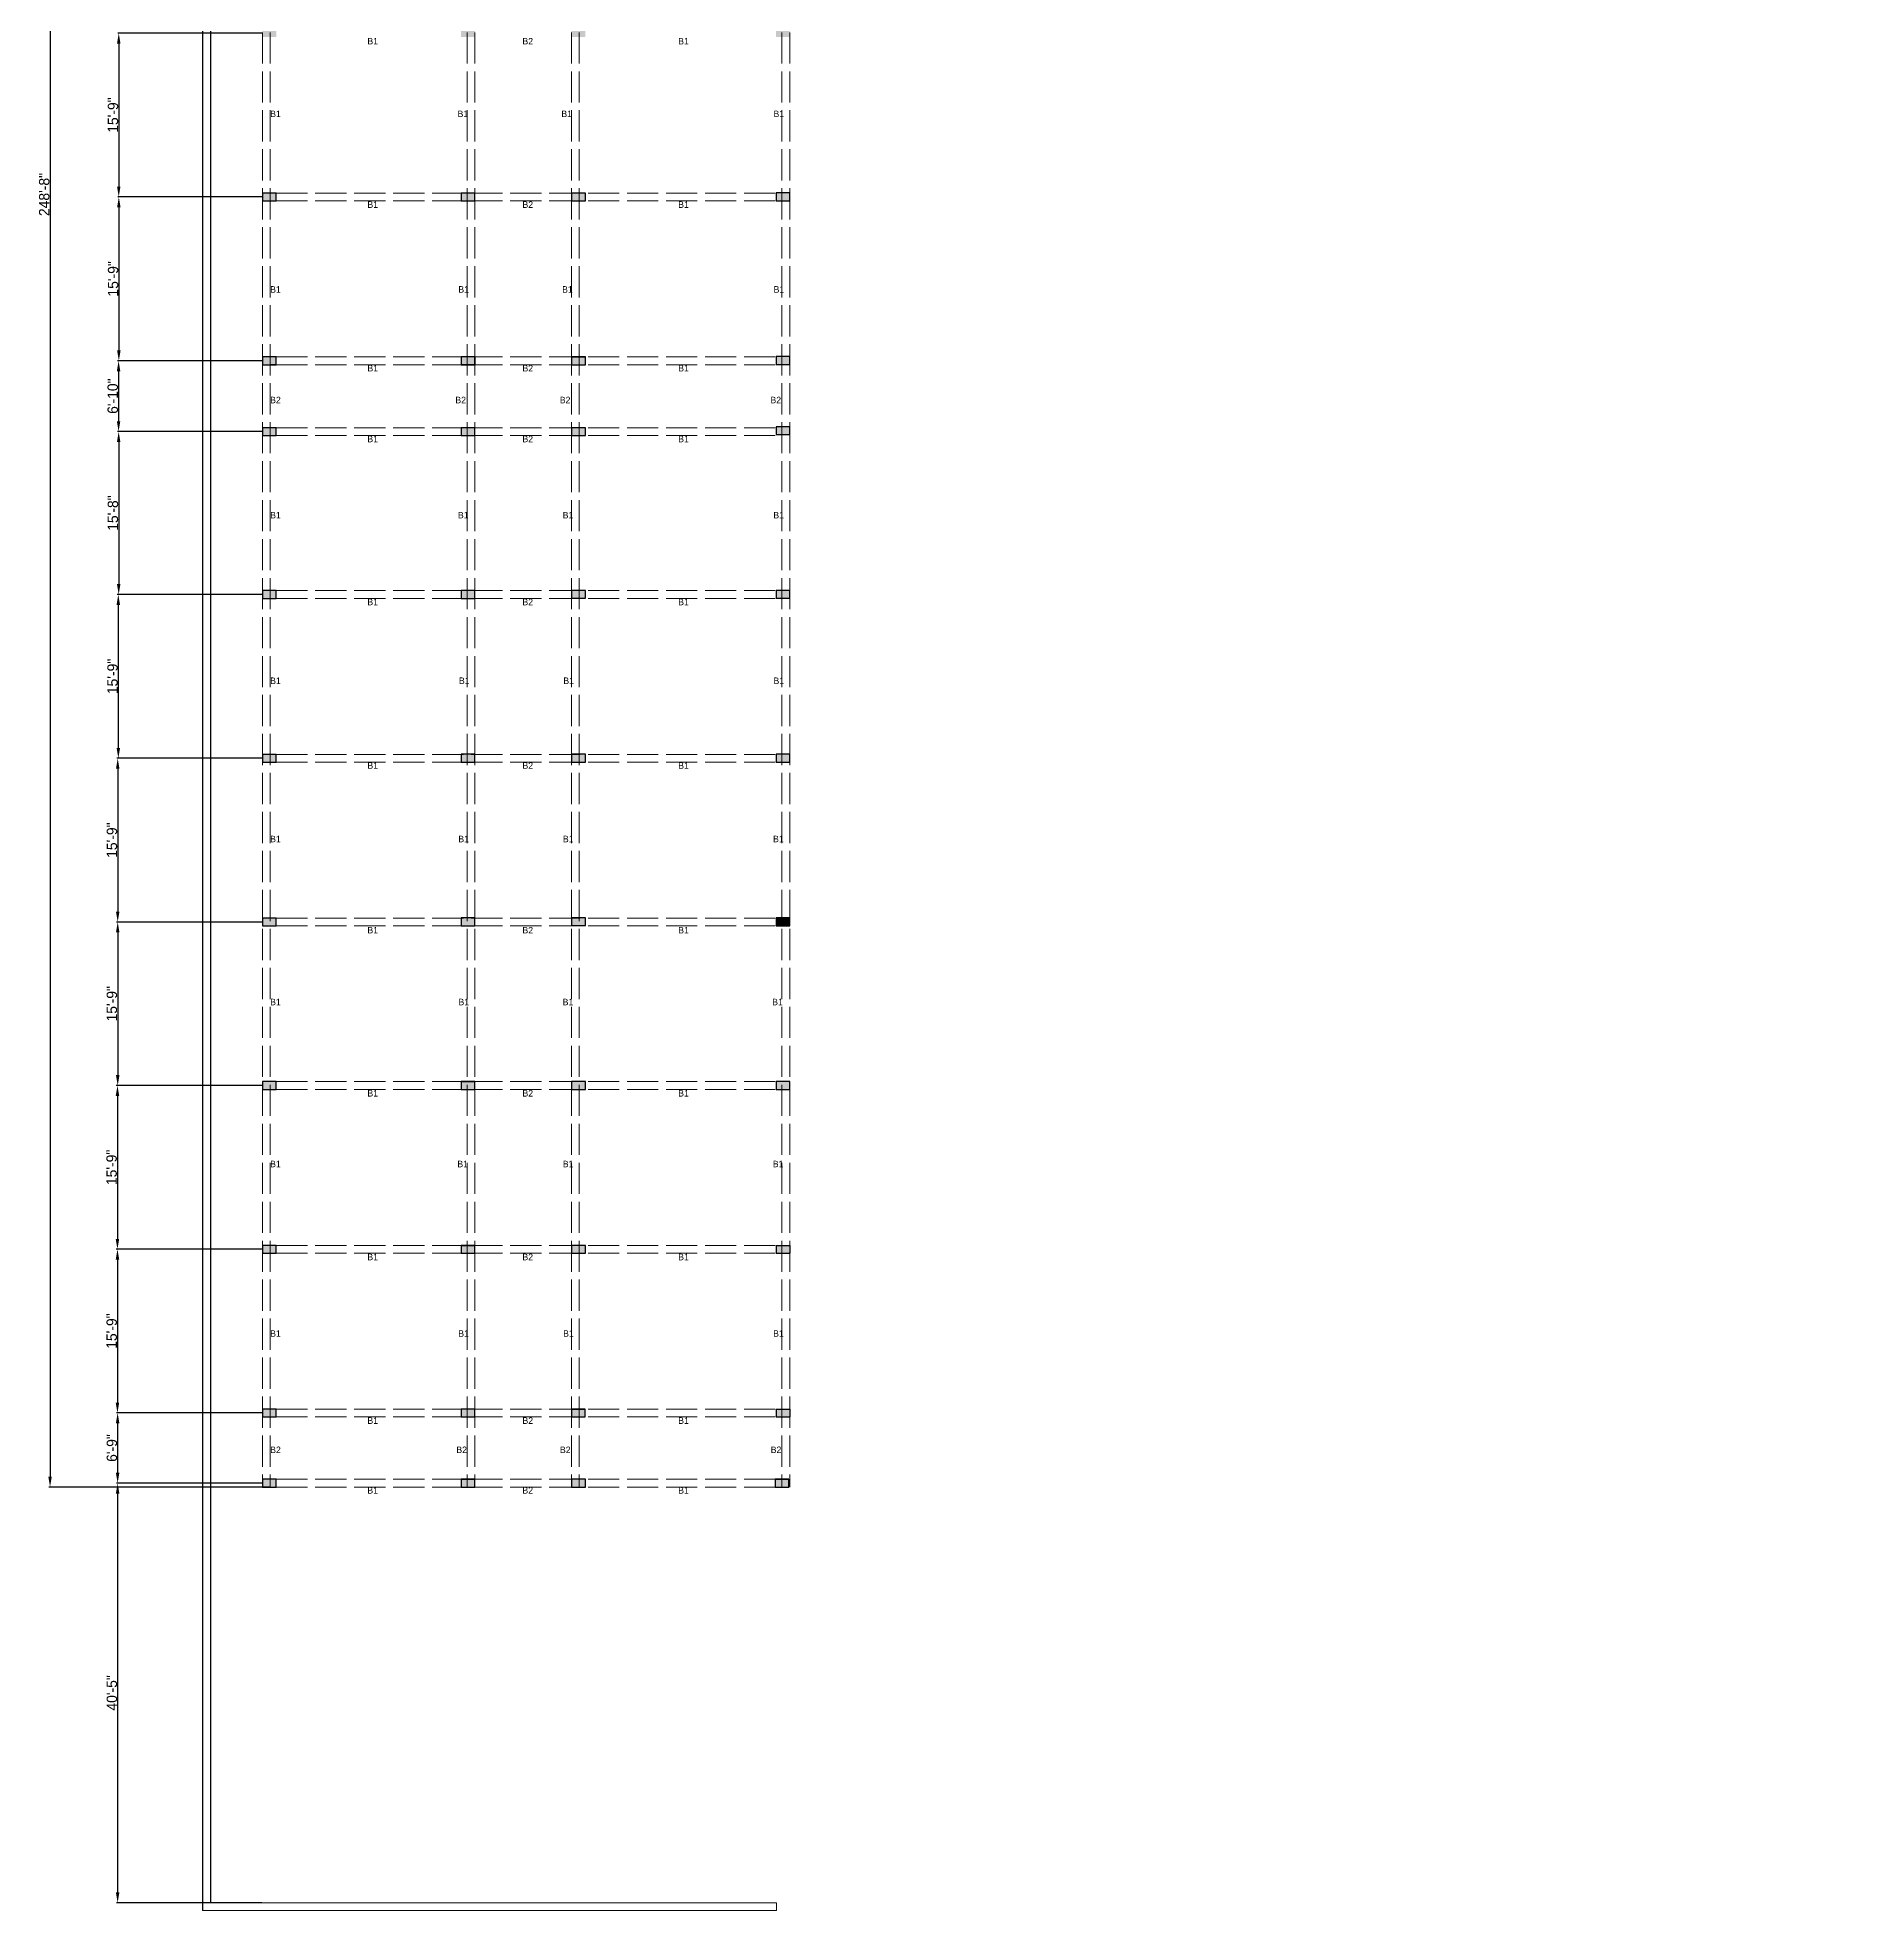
# Model space of a CAD drawing. Header units: feet. Extents: x 152 to 4828, y 91 to 4629.
# Drawn here: x 152 to 2260, y 91 to 2253 of the extents above; entities that cross this region are included whole.
import ezdxf

# ---------------------------------------------------------------- set-up
doc = ezdxf.new("R2010")
doc.units = ezdxf.units.FT
doc.linetypes.add('ACAD_ISO02W100', pattern=[15, 12, -3])
for name, color, linetype in [('dimension', 191, 'Continuous'), ('dotted line', 7, 'ACAD_ISO02W100'), ('STAIR CASE', 210, 'Continuous')]:
    doc.layers.add(name, color=color, linetype=linetype)
doc.dimstyles.new('ISO-25', dxfattribs={"dimtxt": 12, "dimasz": 12, "dimexe": 1.25, "dimexo": 0.625, "dimtad": 1, "dimdec": 0, "dimlunit": 4, "dimtxsty": 'Standard', "dimcen": 2.5, "dimadec": 0, "dimazin": 0, "dimtfac": 1, "dimtdec": 0, "dimtmove": 0, "dimatfit": 3, "dimfxl": 1, "dimarcsym": 0})

# ---------------------------------------------------------------- blocks, each defined once
blk = doc.blocks.new('*D11')
at = {"layer": 'Defpoints', "color": 0, "linetype": 'Continuous', "lineweight": 20, "ltscale": 3, "transparency": 16777216}
for p in [(411.6, 2258.1), (245.8, 2069), (411.6, 2069)]:
    blk.add_point(p, dxfattribs=at)
at = {"layer": 'dimension', "color": 0, "linetype": 'Continuous', "lineweight": -2, "ltscale": 3, "transparency": 16777216}
for p, q in [((410.9, 2258.1), (244.6, 2258.1)), ((245.8, 2246.1), (245.8, 2081)), ((410.9, 2069), (244.6, 2069))]:
    blk.add_line(p, q, dxfattribs=at)
at = {"layer": 'dimension', "color": 0, "linetype": 'Continuous', "lineweight": 20, "ltscale": 3, "transparency": 16777216}
for points in [[(243.8, 2246.1), (247.8, 2246.1), (245.8, 2258.1)], [(243.8, 2081), (247.8, 2081), (245.8, 2069)]]:
    blk.add_solid(points, dxfattribs=at)
at = {"layer": 'dimension', "color": 0, "linetype": 'Continuous', "lineweight": 20, "ltscale": 3, "transparency": 16777216, "insert": (239.2, 2163.5), "char_height": 12, "attachment_point": 5, "rotation": 90}
blk.add_mtext('15\'-9"', dxfattribs=at)
blk = doc.blocks.new('*D12')
at = {"layer": 'Defpoints', "color": 0, "linetype": 'Continuous', "lineweight": 20, "ltscale": 3, "transparency": 16777216}
for p in [(411.6, 2069), (245.9, 1879.8), (411.6, 1879.8)]:
    blk.add_point(p, dxfattribs=at)
at = {"layer": 'dimension', "color": 0, "linetype": 'Continuous', "lineweight": -2, "ltscale": 3, "transparency": 16777216}
for p, q in [((410.9, 2069), (244.6, 2069)), ((245.9, 2057), (245.9, 1891.8)), ((410.9, 1879.8), (244.6, 1879.8))]:
    blk.add_line(p, q, dxfattribs=at)
at = {"layer": 'dimension', "color": 0, "linetype": 'Continuous', "lineweight": 20, "ltscale": 3, "transparency": 16777216}
for points in [[(243.9, 2057), (247.9, 2057), (245.9, 2069)], [(243.9, 1891.8), (247.9, 1891.8), (245.9, 1879.8)]]:
    blk.add_solid(points, dxfattribs=at)
at = {"layer": 'dimension', "color": 0, "linetype": 'Continuous', "lineweight": 20, "ltscale": 3, "transparency": 16777216, "insert": (239.3, 1974.4), "char_height": 12, "attachment_point": 5, "rotation": 90}
blk.add_mtext('15\'-9"', dxfattribs=at)
blk = doc.blocks.new('*D13')
at = {"layer": 'Defpoints', "color": 0, "linetype": 'Continuous', "lineweight": 20, "ltscale": 3, "transparency": 16777216}
for p in [(411.6, 1879.8), (245.6, 1798.1), (411.6, 1798.1)]:
    blk.add_point(p, dxfattribs=at)
at = {"layer": 'dimension', "color": 0, "linetype": 'Continuous', "lineweight": -2, "ltscale": 3, "transparency": 16777216}
for p, q in [((410.9, 1879.8), (244.3, 1879.8)), ((245.6, 1867.8), (245.6, 1810.1)), ((410.9, 1798.1), (244.3, 1798.1))]:
    blk.add_line(p, q, dxfattribs=at)
at = {"layer": 'dimension', "color": 0, "linetype": 'Continuous', "lineweight": 20, "ltscale": 3, "transparency": 16777216}
for points in [[(243.6, 1867.8), (247.6, 1867.8), (245.6, 1879.8)], [(243.6, 1810.1), (247.6, 1810.1), (245.6, 1798.1)]]:
    blk.add_solid(points, dxfattribs=at)
at = {"layer": 'dimension', "color": 0, "linetype": 'Continuous', "lineweight": 20, "ltscale": 3, "transparency": 16777216, "insert": (238.9, 1839), "char_height": 12, "attachment_point": 5, "rotation": 90}
blk.add_mtext('6\'-10"', dxfattribs=at)
blk = doc.blocks.new('*D14')
at = {"layer": 'Defpoints', "color": 0, "linetype": 'Continuous', "lineweight": 20, "ltscale": 3, "transparency": 16777216}
for p in [(411.6, 1798.1), (245.7, 1610), (411.6, 1610)]:
    blk.add_point(p, dxfattribs=at)
at = {"layer": 'dimension', "color": 0, "linetype": 'Continuous', "lineweight": -2, "ltscale": 3, "transparency": 16777216}
for p, q in [((410.9, 1798.1), (244.5, 1798.1)), ((245.7, 1786.1), (245.7, 1622)), ((410.9, 1610), (244.5, 1610))]:
    blk.add_line(p, q, dxfattribs=at)
at = {"layer": 'dimension', "color": 0, "linetype": 'Continuous', "lineweight": 20, "ltscale": 3, "transparency": 16777216}
for points in [[(243.7, 1786.1), (247.7, 1786.1), (245.7, 1798.1)], [(243.7, 1622), (247.7, 1622), (245.7, 1610)]]:
    blk.add_solid(points, dxfattribs=at)
at = {"layer": 'dimension', "color": 0, "linetype": 'Continuous', "lineweight": 20, "ltscale": 3, "transparency": 16777216, "insert": (239.1, 1704), "char_height": 12, "attachment_point": 5, "rotation": 90}
blk.add_mtext('15\'-8"', dxfattribs=at)
blk = doc.blocks.new('*D15')
at = {"layer": 'Defpoints', "color": 0, "linetype": 'Continuous', "lineweight": 20, "ltscale": 3, "transparency": 16777216}
for p in [(420.6, 3564), (166.5, 579.6), (420.6, 579.6)]:
    blk.add_point(p, dxfattribs=at)
at = {"layer": 'dimension', "color": 0, "linetype": 'Continuous', "lineweight": -2, "ltscale": 3, "transparency": 16777216}
for p, q in [((419.9, 3564), (165.2, 3564)), ((166.5, 3552), (166.5, 591.6)), ((419.9, 579.6), (165.2, 579.6))]:
    blk.add_line(p, q, dxfattribs=at)
at = {"layer": 'dimension', "color": 0, "linetype": 'Continuous', "lineweight": 20, "ltscale": 3, "transparency": 16777216}
for points in [[(164.5, 3552), (168.5, 3552), (166.5, 3564)], [(164.5, 591.6), (168.5, 591.6), (166.5, 579.6)]]:
    blk.add_solid(points, dxfattribs=at)
at = {"layer": 'dimension', "color": 0, "linetype": 'Continuous', "lineweight": 20, "ltscale": 3, "transparency": 16777216, "insert": (159.8, 2071.8), "char_height": 12, "attachment_point": 5, "rotation": 90}
blk.add_mtext('248\'-8"', dxfattribs=at)
blk = doc.blocks.new('*D16')
at = {"layer": 'Defpoints', "color": 0, "linetype": 'Continuous', "lineweight": 20, "ltscale": 3, "transparency": 16777216}
for p in [(411.6, 1610), (245.3, 1420.9), (411.6, 1420.9)]:
    blk.add_point(p, dxfattribs=at)
at = {"layer": 'dimension', "color": 0, "linetype": 'Continuous', "lineweight": -2, "ltscale": 3, "transparency": 16777216}
for p, q in [((410.9, 1610), (244.1, 1610)), ((245.3, 1598), (245.3, 1432.9)), ((410.9, 1420.9), (244.1, 1420.9))]:
    blk.add_line(p, q, dxfattribs=at)
at = {"layer": 'dimension', "color": 0, "linetype": 'Continuous', "lineweight": 20, "ltscale": 3, "transparency": 16777216}
for points in [[(243.3, 1598), (247.3, 1598), (245.3, 1610)], [(243.3, 1432.9), (247.3, 1432.9), (245.3, 1420.9)]]:
    blk.add_solid(points, dxfattribs=at)
at = {"layer": 'dimension', "color": 0, "linetype": 'Continuous', "lineweight": 20, "ltscale": 3, "transparency": 16777216, "insert": (238.7, 1515.4), "char_height": 12, "attachment_point": 5, "rotation": 90}
blk.add_mtext('15\'-9"', dxfattribs=at)
blk = doc.blocks.new('*D17')
at = {"layer": 'Defpoints', "color": 0, "linetype": 'Continuous', "lineweight": 20, "ltscale": 3, "transparency": 16777216}
for p in [(411.6, 1420.9), (244.6, 1231.9), (411.6, 1231.9)]:
    blk.add_point(p, dxfattribs=at)
at = {"layer": 'dimension', "color": 0, "linetype": 'Continuous', "lineweight": -2, "ltscale": 3, "transparency": 16777216}
for p, q in [((410.9, 1420.9), (243.4, 1420.9)), ((244.6, 1408.9), (244.6, 1243.9)), ((410.9, 1231.9), (243.4, 1231.9))]:
    blk.add_line(p, q, dxfattribs=at)
at = {"layer": 'dimension', "color": 0, "linetype": 'Continuous', "lineweight": 20, "ltscale": 3, "transparency": 16777216}
for points in [[(242.6, 1408.9), (246.6, 1408.9), (244.6, 1420.9)], [(242.6, 1243.9), (246.6, 1243.9), (244.6, 1231.9)]]:
    blk.add_solid(points, dxfattribs=at)
at = {"layer": 'dimension', "color": 0, "linetype": 'Continuous', "lineweight": 20, "ltscale": 3, "transparency": 16777216, "insert": (238, 1326.4), "char_height": 12, "attachment_point": 5, "rotation": 90}
blk.add_mtext('15\'-9"', dxfattribs=at)
blk = doc.blocks.new('*D18')
at = {"layer": 'Defpoints', "color": 0, "linetype": 'Continuous', "lineweight": 20, "ltscale": 3, "transparency": 16777216}
for p in [(411.6, 1231.9), (244.6, 1043.1), (411.6, 1043.1)]:
    blk.add_point(p, dxfattribs=at)
at = {"layer": 'dimension', "color": 0, "linetype": 'Continuous', "lineweight": -2, "ltscale": 3, "transparency": 16777216}
for p, q in [((410.9, 1231.9), (243.3, 1231.9)), ((244.6, 1219.9), (244.6, 1055.1)), ((410.9, 1043.1), (243.3, 1043.1))]:
    blk.add_line(p, q, dxfattribs=at)
at = {"layer": 'dimension', "color": 0, "linetype": 'Continuous', "lineweight": 20, "ltscale": 3, "transparency": 16777216}
for points in [[(242.6, 1219.9), (246.6, 1219.9), (244.6, 1231.9)], [(242.6, 1055.1), (246.6, 1055.1), (244.6, 1043.1)]]:
    blk.add_solid(points, dxfattribs=at)
at = {"layer": 'dimension', "color": 0, "linetype": 'Continuous', "lineweight": 20, "ltscale": 3, "transparency": 16777216, "insert": (237.9, 1137.5), "char_height": 12, "attachment_point": 5, "rotation": 90}
blk.add_mtext('15\'-9"', dxfattribs=at)
blk = doc.blocks.new('*D19')
at = {"layer": 'Defpoints', "color": 0, "linetype": 'Continuous', "lineweight": 20, "ltscale": 3, "transparency": 16777216}
for p in [(411.6, 1043.1), (244.3, 854.1), (411.6, 854.1)]:
    blk.add_point(p, dxfattribs=at)
at = {"layer": 'dimension', "color": 0, "linetype": 'Continuous', "lineweight": -2, "ltscale": 3, "transparency": 16777216}
for p, q in [((410.9, 1043.1), (243, 1043.1)), ((244.3, 1031.1), (244.3, 866.1)), ((410.9, 854.1), (243, 854.1))]:
    blk.add_line(p, q, dxfattribs=at)
at = {"layer": 'dimension', "color": 0, "linetype": 'Continuous', "lineweight": 20, "ltscale": 3, "transparency": 16777216}
for points in [[(242.3, 1031.1), (246.3, 1031.1), (244.3, 1043.1)], [(242.3, 866.1), (246.3, 866.1), (244.3, 854.1)]]:
    blk.add_solid(points, dxfattribs=at)
at = {"layer": 'dimension', "color": 0, "linetype": 'Continuous', "lineweight": 20, "ltscale": 3, "transparency": 16777216, "insert": (237.6, 948.6), "char_height": 12, "attachment_point": 5, "rotation": 90}
blk.add_mtext('15\'-9"', dxfattribs=at)
blk = doc.blocks.new('*D20')
at = {"layer": 'Defpoints', "color": 0, "linetype": 'Continuous', "lineweight": 20, "ltscale": 3, "transparency": 16777216}
for p in [(411.6, 854.1), (244.3, 665.1), (411.6, 665.1)]:
    blk.add_point(p, dxfattribs=at)
at = {"layer": 'dimension', "color": 0, "linetype": 'Continuous', "lineweight": -2, "ltscale": 3, "transparency": 16777216}
for p, q in [((410.9, 854.1), (243.1, 854.1)), ((244.3, 842.1), (244.3, 677.1)), ((410.9, 665.1), (243.1, 665.1))]:
    blk.add_line(p, q, dxfattribs=at)
at = {"layer": 'dimension', "color": 0, "linetype": 'Continuous', "lineweight": 20, "ltscale": 3, "transparency": 16777216}
for points in [[(242.3, 842.1), (246.3, 842.1), (244.3, 854.1)], [(242.3, 677.1), (246.3, 677.1), (244.3, 665.1)]]:
    blk.add_solid(points, dxfattribs=at)
at = {"layer": 'dimension', "color": 0, "linetype": 'Continuous', "lineweight": 20, "ltscale": 3, "transparency": 16777216, "insert": (237.7, 759.6), "char_height": 12, "attachment_point": 5, "rotation": 90}
blk.add_mtext('15\'-9"', dxfattribs=at)
blk = doc.blocks.new('*D21')
at = {"layer": 'Defpoints', "color": 0, "linetype": 'Continuous', "lineweight": 20, "ltscale": 3, "transparency": 16777216}
for p in [(411.6, 665.1), (244.5, 584.1), (411.6, 584.1)]:
    blk.add_point(p, dxfattribs=at)
at = {"layer": 'dimension', "color": 0, "linetype": 'Continuous', "lineweight": -2, "ltscale": 3, "transparency": 16777216}
for p, q in [((410.9, 665.1), (243.3, 665.1)), ((244.5, 653.1), (244.5, 596.1)), ((410.9, 584.1), (243.3, 584.1))]:
    blk.add_line(p, q, dxfattribs=at)
at = {"layer": 'dimension', "color": 0, "linetype": 'Continuous', "lineweight": 20, "ltscale": 3, "transparency": 16777216}
for points in [[(242.5, 653.1), (246.5, 653.1), (244.5, 665.1)], [(242.5, 596.1), (246.5, 596.1), (244.5, 584.1)]]:
    blk.add_solid(points, dxfattribs=at)
at = {"layer": 'dimension', "color": 0, "linetype": 'Continuous', "lineweight": 20, "ltscale": 3, "transparency": 16777216, "insert": (237.9, 624.6), "char_height": 12, "attachment_point": 5, "rotation": 90}
blk.add_mtext('6\'-9"', dxfattribs=at)
blk = doc.blocks.new('*D22')
at = {"layer": 'Defpoints', "color": 0, "linetype": 'Continuous', "lineweight": 20, "ltscale": 3, "transparency": 16777216}
for p in [(411.6, 584.1), (244.5, 99.6), (411.6, 99.6)]:
    blk.add_point(p, dxfattribs=at)
at = {"layer": 'dimension', "color": 0, "linetype": 'Continuous', "lineweight": -2, "ltscale": 3, "transparency": 16777216}
for p, q in [((410.9, 584.1), (243.3, 584.1)), ((244.5, 572.1), (244.5, 111.6)), ((410.9, 99.6), (243.3, 99.6))]:
    blk.add_line(p, q, dxfattribs=at)
at = {"layer": 'dimension', "color": 0, "linetype": 'Continuous', "lineweight": 20, "ltscale": 3, "transparency": 16777216}
for points in [[(242.5, 572.1), (246.5, 572.1), (244.5, 584.1)], [(242.5, 111.6), (246.5, 111.6), (244.5, 99.6)]]:
    blk.add_solid(points, dxfattribs=at)
at = {"layer": 'dimension', "color": 0, "linetype": 'Continuous', "lineweight": 20, "ltscale": 3, "transparency": 16777216, "insert": (237.9, 341.9), "char_height": 12, "attachment_point": 5, "rotation": 90}
blk.add_mtext('40\'-5"', dxfattribs=at)

msp = doc.modelspace()

# ---------------------------------------------------------------- hatches: boundary and pattern name
at = {"layer": 'dotted line', "linetype": 'ACAD_ISO02W100', "lineweight": 20, "ltscale": 3, "true_color": 0xf27172}
h = msp.add_hatch(color=11, dxfattribs=at)
h.dxf.hatch_style = 1
h.paths.add_polyline_path([(1020.3, 1047.6), (1011.3, 1047.6), (1011.3, 1038.6), (1020.3, 1038.6)])
h.paths.add_polyline_path([(1011.3, 1047.6), (1004.6, 1047.6), (1004.6, 1038.6), (1011.3, 1038.6)])
h.paths.add_polyline_path([(784.4, 1047.6), (777.4, 1047.6), (777.4, 1038.6), (784.4, 1038.6)])
h.paths.add_polyline_path([(777.4, 1047.6), (768.4, 1047.6), (768.4, 1038.6), (777.4, 1038.6)])
h.paths.add_polyline_path([(657, 1047.6), (648, 1047.6), (648, 1038.6), (657, 1038.6)])
h.paths.add_polyline_path([(648, 1047.6), (641, 1047.6), (641, 1038.6), (648, 1038.6)])
h.paths.add_polyline_path([(420.6, 1047.6), (411.6, 1047.6), (411.6, 1038.6), (420.6, 1038.6)])
h.paths.add_polyline_path([(427.6, 1047.6), (420.6, 1047.6), (420.6, 1038.6), (427.6, 1038.6)])
h.paths.add_polyline_path([(784.4, 1236.4), (777.4, 1236.4), (777.4, 1227.7), (784.4, 1227.7)])
h.paths.add_polyline_path([(777.4, 1236.4), (768.4, 1236.4), (768.4, 1227.7), (777.4, 1227.7)])
h.paths.add_polyline_path([(657, 1236.4), (648, 1236.4), (648, 1227.6), (657, 1227.6)])
h.paths.add_polyline_path([(648, 1236.4), (641, 1236.4), (641, 1227.6), (648, 1227.6)])
h.paths.add_polyline_path([(427.6, 1236.4), (420.6, 1236.4), (420.6, 1227.4), (427.6, 1227.4)])
h.paths.add_polyline_path([(420.6, 1236.4), (411.6, 1236.4), (411.6, 1227.4), (420.6, 1227.4)])
h.paths.add_polyline_path([(1020.3, 1425.6), (1011.3, 1425.6), (1011.3, 1416.6), (1020.3, 1416.6)])
h.paths.add_polyline_path([(1011.3, 1425.6), (1004.6, 1425.6), (1004.6, 1416.6), (1011.3, 1416.6)])
h.paths.add_polyline_path([(777.4, 1425.6), (768.4, 1425.6), (768.4, 1416.6), (777.4, 1416.6)])
h.paths.add_polyline_path([(784.4, 1425.6), (777.4, 1425.6), (777.4, 1416.6), (784.4, 1416.6)])
h.paths.add_polyline_path([(657, 1425.5), (648, 1425.5), (648, 1416.5), (657, 1416.5)])
h.paths.add_polyline_path([(648, 1425.5), (641, 1425.5), (641, 1416.5), (648, 1416.5)])
h.paths.add_polyline_path([(427.6, 1425.4), (420.6, 1425.4), (420.6, 1416.4), (427.6, 1416.4)])
h.paths.add_polyline_path([(420.6, 1425.4), (411.6, 1425.4), (411.6, 1416.4), (420.6, 1416.4)])
h.paths.add_polyline_path([(420.6, 1614.5), (411.6, 1614.5), (411.6, 1605.5), (420.6, 1605.5)])
h.paths.add_polyline_path([(427.6, 1614.5), (420.6, 1614.5), (420.6, 1605.5), (427.6, 1605.5)])
h.paths.add_polyline_path([(657, 1614.5), (648, 1614.5), (648, 1605.5), (657, 1605.5)])
h.paths.add_polyline_path([(648, 1614.5), (641, 1614.5), (641, 1605.5), (648, 1605.5)])
h.paths.add_polyline_path([(777.4, 1614.5), (768.4, 1614.5), (768.4, 1605.6), (777.4, 1605.6)])
h.paths.add_polyline_path([(784.4, 1614.5), (777.4, 1614.5), (777.4, 1605.6), (784.4, 1605.6)])
h.paths.add_polyline_path([(1020.3, 1614.6), (1011.3, 1614.6), (1011.3, 1605.6), (1020.3, 1605.6)])
h.paths.add_polyline_path([(1011.3, 1614.6), (1004.6, 1614.6), (1004.6, 1605.6), (1011.3, 1605.6)])
h.paths.add_polyline_path([(1020.3, 1803.6), (1011.3, 1803.6), (1011.3, 1794.6), (1020.3, 1794.6)])
h.paths.add_polyline_path([(1011.3, 1803.6), (1004.6, 1803.6), (1004.6, 1794.6), (1011.3, 1794.6)])
h.paths.add_polyline_path([(1011.3, 1884.6), (1004.6, 1884.6), (1004.6, 1875.6), (1011.3, 1875.6)])
h.paths.add_polyline_path([(1020.3, 1884.6), (1011.3, 1884.6), (1011.3, 1875.6), (1020.3, 1875.6)])
h.paths.add_polyline_path([(777.4, 1884.3), (768.4, 1884.3), (768.4, 1875.3), (777.4, 1875.3)])
h.paths.add_polyline_path([(784.4, 1884.3), (777.4, 1884.3), (777.4, 1875.3), (784.4, 1875.3)])
h.paths.add_polyline_path([(777.4, 1802.6), (768.4, 1802.6), (768.4, 1793.6), (777.4, 1793.6)])
h.paths.add_polyline_path([(784.4, 1802.6), (777.4, 1802.6), (777.4, 1793.6), (784.4, 1793.6)])
h.paths.add_polyline_path([(648, 1884.3), (641, 1884.3), (641, 1875.5), (648, 1875.5)])
h.paths.add_polyline_path([(656.9, 1884.3), (648, 1884.3), (648, 1875.5), (656.9, 1875.5)])
h.paths.add_polyline_path([(657, 1802.6), (648, 1802.6), (648, 1793.6), (657, 1793.6)])
h.paths.add_polyline_path([(648, 1802.6), (641, 1802.6), (641, 1793.6), (648, 1793.6)])
h.paths.add_polyline_path([(420.6, 1802.6), (411.6, 1802.6), (411.6, 1793.6), (420.6, 1793.6)])
h.paths.add_polyline_path([(427.6, 1802.6), (420.6, 1802.6), (420.6, 1793.6), (427.6, 1793.6)])
h.paths.add_polyline_path([(420.6, 1884.3), (411.6, 1884.3), (411.6, 1875.3), (420.6, 1875.3)])
h.paths.add_polyline_path([(427.6, 1884.3), (420.6, 1884.3), (420.6, 1875.6), (427.6, 1875.6)])
h.paths.add_polyline_path([(1020.3, 2073.6), (1011.3, 2073.6), (1011.3, 2064.6), (1020.3, 2064.6)])
h.paths.add_polyline_path([(1011.3, 2073.6), (1004.6, 2073.6), (1004.6, 2064.6), (1011.3, 2064.6)])
h.paths.add_polyline_path([(784.4, 2073.5), (777.4, 2073.5), (777.4, 2064.5), (784.4, 2064.5)])
h.paths.add_polyline_path([(777.4, 2073.5), (768.4, 2073.5), (768.4, 2064.5), (777.4, 2064.5)])
h.paths.add_polyline_path([(648, 2073.5), (641, 2073.5), (641, 2064.5), (648, 2064.5)])
h.paths.add_polyline_path([(657, 2073.5), (648, 2073.5), (648, 2064.5), (657, 2064.5)])
h.paths.add_polyline_path([(420.6, 2073.5), (411.6, 2073.5), (411.6, 2064.5), (420.6, 2064.5)])
h.paths.add_polyline_path([(427.6, 2073.5), (420.6, 2073.5), (420.6, 2064.5), (427.6, 2064.5)])
h.paths.add_polyline_path([(420.6, 2262.6), (411.6, 2262.6), (411.6, 2253.6), (420.6, 2253.6)])
h.paths.add_polyline_path([(427.6, 2262.6), (420.6, 2262.6), (420.6, 2253.6), (427.6, 2253.6)])
h.paths.add_polyline_path([(648, 2262.5), (641, 2262.5), (641, 2253.6), (648, 2253.6)])
h.paths.add_polyline_path([(657, 2262.5), (648, 2262.5), (648, 2253.6), (657, 2253.6)])
h.paths.add_polyline_path([(777.4, 2262.6), (768.4, 2262.6), (768.4, 2253.6), (777.4, 2253.6)])
h.paths.add_polyline_path([(784.4, 2262.6), (777.4, 2262.6), (777.4, 2253.6), (784.4, 2253.6)])
h.paths.add_polyline_path([(1020.3, 2262.6), (1011.3, 2262.6), (1011.3, 2253.6), (1020.3, 2253.6)])
h.paths.add_polyline_path([(1011.3, 2262.6), (1004.6, 2262.6), (1004.6, 2253.6), (1011.3, 2253.6)])
h.paths.add_polyline_path([(1020.3, 2451.6), (1011.3, 2451.6), (1011.3, 2442.6), (1020.3, 2442.6)])
h.paths.add_polyline_path([(1011.3, 2451.6), (1004.6, 2451.6), (1004.6, 2442.6), (1011.3, 2442.6)])
h.paths.add_polyline_path([(784.5, 2451.6), (777.4, 2451.6), (777.4, 2442.6), (784.5, 2442.6)])
h.paths.add_polyline_path([(777.4, 2451.6), (768.5, 2451.6), (768.5, 2442.6), (777.4, 2442.6)])
h.paths.add_polyline_path([(657, 2451.6), (648, 2451.6), (648, 2442.6), (657, 2442.6)])
h.paths.add_polyline_path([(648, 2451.6), (641, 2451.6), (641, 2442.6), (648, 2442.6)])
h.paths.add_polyline_path([(420.6, 2451.6), (411.6, 2451.6), (411.6, 2442.6), (420.6, 2442.6)])
h.paths.add_polyline_path([(427.6, 2451.6), (420.6, 2451.6), (420.6, 2442.6), (427.6, 2442.6)])
h.paths.add_polyline_path([(1011.3, 2640.6), (1004.6, 2640.6), (1004.6, 2631.6), (1011.3, 2631.6)])
h.paths.add_polyline_path([(1020.3, 2640.6), (1011.3, 2640.6), (1011.3, 2631.6), (1020.3, 2631.6)])
h.paths.add_polyline_path([(777.4, 2640.3), (768.4, 2640.3), (768.4, 2631.5), (777.4, 2631.5)])
h.paths.add_polyline_path([(784.4, 2640.3), (777.4, 2640.3), (777.4, 2631.5), (784.4, 2631.5)])
h.paths.add_polyline_path([(657, 2640.5), (648, 2640.5), (648, 2631.5), (657, 2631.5)])
h.paths.add_polyline_path([(648, 2640.5), (641, 2640.5), (641, 2631.5), (648, 2631.5)])
h.paths.add_polyline_path([(420.6, 2640.5), (411.6, 2640.5), (411.6, 2631.5), (420.6, 2631.5)])
h.paths.add_polyline_path([(427.6, 2640.5), (420.6, 2640.5), (420.6, 2631.5), (427.6, 2631.5)])
h.paths.add_polyline_path([(648, 2892.6), (641, 2892.6), (641, 2883.6), (648, 2883.6)])
h.paths.add_polyline_path([(657, 2892.6), (648, 2892.6), (648, 2883.6), (657, 2883.6)])
h.paths.add_polyline_path([(420.6, 2892.6), (411.6, 2892.6), (411.6, 2883.6), (420.6, 2883.6)])
h.paths.add_polyline_path([(427.6, 2892.6), (420.6, 2892.6), (420.6, 2883.6), (427.6, 2883.6)])
h.paths.add_polyline_path([(784.4, 2892.4), (777.4, 2892.4), (777.4, 2883.6), (784.4, 2883.6)])
h.paths.add_polyline_path([(777.4, 2892.4), (768.4, 2892.4), (768.4, 2883.6), (777.4, 2883.6)])
h.paths.add_polyline_path([(1020.3, 2892.6), (1011.3, 2892.6), (1011.3, 2883.6), (1020.3, 2883.6)])
h.paths.add_polyline_path([(1011.3, 2892.6), (1004.6, 2892.6), (1004.6, 2883.6), (1011.3, 2883.6)])
h.paths.add_polyline_path([(1027.6, 2973.6), (1020.3, 2973.6), (1020.3, 2964.6), (1027.6, 2964.6)])
h.paths.add_polyline_path([(1020.3, 2973.6), (1011.6, 2973.6), (1011.6, 2964.6), (1020.3, 2964.6)])
h.paths.add_polyline_path([(777.4, 2973.6), (768.4, 2973.6), (768.4, 2964.6), (777.4, 2964.6)])
h.paths.add_polyline_path([(784.4, 2973.6), (777.4, 2973.6), (777.4, 2964.6), (784.4, 2964.6)])
h.paths.add_polyline_path([(648, 2973.6), (641, 2973.6), (641, 2964.6), (648, 2964.6)])
h.paths.add_polyline_path([(657, 2973.6), (648, 2973.6), (648, 2964.6), (657, 2964.6)])
h.paths.add_polyline_path([(420.6, 2973.6), (411.6, 2973.6), (411.6, 2964.6), (420.6, 2964.6)])
h.paths.add_polyline_path([(427.6, 2973.6), (420.6, 2973.6), (420.6, 2964.6), (427.6, 2964.6)])
h.paths.add_polyline_path([(420.6, 3222.5), (411.6, 3222.5), (411.6, 3213.5), (420.6, 3213.5)])
h.paths.add_polyline_path([(427.6, 3222.5), (420.6, 3222.5), (420.6, 3213.5), (427.6, 3213.5)])
h.paths.add_polyline_path([(648, 3222), (641, 3222), (641, 3213), (648, 3213)])
h.paths.add_polyline_path([(657, 3222), (648, 3222), (648, 3213), (657, 3213)])
h.paths.add_polyline_path([(777.4, 3222), (768.4, 3222), (768.4, 3213), (777.4, 3213)])
h.paths.add_polyline_path([(784.4, 3222), (777.4, 3222), (777.4, 3213), (784.4, 3213)])
h.paths.add_polyline_path([(1020.3, 3222), (1011.3, 3222), (1011.3, 3213.6), (1020.3, 3213.6)])
h.paths.add_polyline_path([(1011.3, 3222), (1004.6, 3222), (1004.6, 3213.6), (1011.3, 3213.6)])
h.paths.add_polyline_path([(1135.7, 3222), (1126.7, 3222), (1126.7, 3213), (1135.7, 3213)])
h.paths.add_polyline_path([(1135.7, 3213), (1126.7, 3213), (1126.7, 3206.6), (1135.7, 3206.6)])
h.paths.add_polyline_path([(1135.7, 3330.1), (1126.7, 3330.1), (1126.7, 3321.9), (1135.7, 3321.9)])
h.paths.add_polyline_path([(1135.7, 3321.9), (1126.7, 3321.9), (1126.7, 3314.1), (1135.7, 3314.1)])
h.paths.add_polyline_path([(1020.3, 3321.9), (1011.3, 3321.9), (1011.3, 3313.4), (1020.3, 3313.4)])
h.paths.add_polyline_path([(1011.3, 3321.9), (1004.6, 3321.9), (1004.6, 3313.4), (1011.3, 3313.4)])
h.paths.add_polyline_path([(777.4, 3321.9), (768.4, 3321.9), (768.4, 3312.9), (777.4, 3312.9)])
h.paths.add_polyline_path([(784.4, 3321.9), (777.4, 3321.9), (777.4, 3312.9), (784.4, 3312.9)])
h.paths.add_polyline_path([(657, 3321.9), (648, 3321.9), (648, 3312.9), (657, 3312.9)])
h.paths.add_polyline_path([(648, 3321.9), (641, 3321.9), (641, 3312.9), (648, 3312.9)])
h.paths.add_polyline_path([(420.6, 3321.9), (411.6, 3321.9), (411.6, 3312.9), (420.6, 3312.9)])
h.paths.add_polyline_path([(427.6, 3321.9), (420.6, 3321.9), (420.6, 3312.9), (427.6, 3312.9)])
h.paths.add_polyline_path([(427.6, 3564.6), (411.6, 3564.6), (411.6, 3555.6), (427.6, 3555.6)])
h.paths.add_polyline_path([(664, 3564.6), (648, 3564.6), (648, 3555.6), (664, 3555.6)])
h.paths.add_polyline_path([(784.4, 3564.6), (768.4, 3564.6), (768.4, 3555.6), (784.4, 3555.6)])
h.paths.add_polyline_path([(1020.3, 3564), (1020.3, 3564.6), (1004.3, 3564.6), (1004.3, 3555.6), (1020.3, 3555.6)])
h.paths.add_polyline_path([(1135.7, 3564.4), (1126.7, 3564.4), (1126.7, 3555.6), (1135.7, 3555.6)])
h.paths.add_polyline_path([(1135.7, 3555.6), (1126.7, 3555.6), (1126.7, 3548.4), (1135.7, 3548.4)])
h.paths.add_polyline_path([(1135.7, 2980.6), (1126.7, 2980.6), (1126.7, 2973.6), (1135.7, 2973.6)])
h.paths.add_polyline_path([(1135.7, 2973.6), (1126.7, 2973.6), (1126.7, 2964.6), (1135.7, 2964.6)])
h.paths.add_polyline_path([(1314.7, 2980.6), (1305.7, 2980.6), (1305.7, 2973.6), (1314.7, 2973.6)])
h.paths.add_polyline_path([(1314.7, 2973.6), (1305.7, 2973.6), (1305.7, 2964.6), (1314.7, 2964.6)])
h.paths.add_polyline_path([(1503.8, 2980.6), (1494.8, 2980.6), (1494.8, 2973.6), (1503.8, 2973.6)])
h.paths.add_polyline_path([(1503.8, 2973.6), (1494.8, 2973.6), (1494.8, 2964.6), (1503.8, 2964.6)])
h.paths.add_polyline_path([(1692.5, 2980.6), (1683.5, 2980.6), (1683.5, 2973.6), (1692.5, 2973.6)])
h.paths.add_polyline_path([(1692.5, 2973.6), (1683.5, 2973.6), (1683.5, 2964.6), (1692.5, 2964.6)])
h.paths.add_polyline_path([(1314.7, 3222), (1305.7, 3222), (1305.7, 3213), (1314.7, 3213)])
h.paths.add_polyline_path([(1314.7, 3213), (1305.7, 3213), (1305.7, 3206.6), (1314.7, 3206.6)])
h.paths.add_polyline_path([(1503.8, 3222), (1494.8, 3222), (1494.8, 3213), (1503.8, 3213)])
h.paths.add_polyline_path([(1503.8, 3213), (1494.8, 3213), (1494.8, 3206.6), (1503.8, 3206.6)])
h.paths.add_polyline_path([(1692.5, 3222), (1683.5, 3222), (1683.5, 3213), (1692.5, 3213)])
h.paths.add_polyline_path([(1692.5, 3213), (1683.5, 3213), (1683.5, 3206.6), (1692.5, 3206.6)])
h.paths.add_polyline_path([(1692.5, 3330.1), (1683.5, 3330.1), (1683.5, 3321.9), (1692.5, 3321.9)])
h.paths.add_polyline_path([(1692.5, 3321.9), (1683.5, 3321.9), (1683.5, 3314.1), (1692.5, 3314.1)])
h.paths.add_polyline_path([(1503.8, 3330.1), (1494.8, 3330.1), (1494.8, 3321.9), (1503.8, 3321.9)])
h.paths.add_polyline_path([(1503.8, 3321.9), (1494.8, 3321.9), (1494.8, 3314.1), (1503.8, 3314.1)])
h.paths.add_polyline_path([(1314.7, 3564.4), (1305.7, 3564.4), (1305.7, 3555.6), (1314.7, 3555.6)])
h.paths.add_polyline_path([(1314.7, 3555.6), (1305.7, 3555.6), (1305.7, 3548.4), (1314.7, 3548.4)])
h.paths.add_polyline_path([(1503.8, 3564.4), (1494.8, 3564.4), (1494.8, 3555.6), (1503.8, 3555.6)])
h.paths.add_polyline_path([(1503.8, 3555.6), (1494.8, 3555.6), (1494.8, 3548.4), (1503.8, 3548.4)])
h.paths.add_polyline_path([(1692.5, 3564.4), (1683.5, 3564.4), (1683.5, 3555.6), (1692.5, 3555.6)])
h.paths.add_polyline_path([(1692.5, 3555.6), (1683.5, 3555.6), (1683.5, 3548.4), (1692.5, 3548.4)])
h.paths.add_polyline_path([(1881.7, 3564.4), (1872.7, 3564.4), (1872.7, 3555.6), (1881.7, 3555.6)])
h.paths.add_polyline_path([(1881.7, 3555.6), (1872.7, 3555.6), (1872.7, 3548.4), (1881.7, 3548.4)])
h.paths.add_polyline_path([(2259.9, 3564.4), (2250.9, 3564.4), (2250.9, 3555.6), (2259.9, 3555.6)])
h.paths.add_polyline_path([(2259.9, 3555.6), (2250.9, 3555.6), (2250.9, 3548.4), (2259.9, 3548.4)])
h.paths.add_polyline_path([(2070.4, 3564.4), (2061.4, 3564.4), (2061.4, 3555.6), (2070.4, 3555.6)])
h.paths.add_polyline_path([(2070.4, 3555.6), (2061.4, 3555.6), (2061.4, 3548.4), (2070.4, 3548.4)])
h.paths.add_polyline_path([(1881.7, 3330.1), (1872.7, 3330.1), (1872.7, 3321.9), (1881.7, 3321.9)])
h.paths.add_polyline_path([(1881.7, 3321.9), (1872.7, 3321.9), (1872.7, 3314.1), (1881.7, 3314.1)])
h.paths.add_polyline_path([(1881.7, 3222), (1872.7, 3222), (1872.7, 3213), (1881.7, 3213)])
h.paths.add_polyline_path([(1881.7, 3213), (1872.7, 3213), (1872.7, 3206.6), (1881.7, 3206.6)])
h.paths.add_polyline_path([(2070.4, 3222), (2061.4, 3222), (2061.4, 3213), (2070.4, 3213)])
h.paths.add_polyline_path([(2070.4, 3213), (2061.4, 3213), (2061.4, 3206.6), (2070.4, 3206.6)])
h.paths.add_polyline_path([(2070.4, 3330.1), (2061.4, 3330.1), (2061.4, 3321.9), (2070.4, 3321.9)])
h.paths.add_polyline_path([(2070.4, 3314.1), (2061.4, 3314.1), (2061.4, 3312.9), (2070.4, 3312.9)])
h.paths.add_polyline_path([(2070.4, 3321.9), (2061.4, 3321.9), (2061.4, 3314.1), (2070.4, 3314.1)])
h.paths.add_polyline_path([(1881.7, 2980.6), (1872.7, 2980.6), (1872.7, 2973.6), (1881.7, 2973.6)])
h.paths.add_polyline_path([(1881.7, 2973.6), (1872.7, 2973.6), (1872.7, 2964.6), (1881.7, 2964.6)])
h.paths.add_polyline_path([(2070.4, 2980.6), (2061.4, 2980.6), (2061.4, 2973.6), (2070.4, 2973.6)])
h.paths.add_polyline_path([(2070.4, 2973.6), (2061.4, 2973.6), (2061.4, 2964.6), (2070.4, 2964.6)])
h = msp.add_hatch(color=11, dxfattribs=at)
h.dxf.hatch_style = 1
h.paths.add_polyline_path([(1011.3, 1236.6), (1004.6, 1236.6), (1004.6, 1227.6), (1011.3, 1227.6)])
h.paths.add_polyline_path([(1020.3, 1236.6), (1011.3, 1236.6), (1011.3, 1227.6), (1020.3, 1227.6)])
h = msp.add_hatch(color=11, dxfattribs=at)
h.dxf.hatch_style = 1
h.paths.add_polyline_path([(1019.4, 588.6), (1011.3, 588.6), (1011.3, 579.6), (1019.4, 579.6)])
h.paths.add_polyline_path([(1011.3, 588.6), (1003.4, 588.6), (1003.4, 579.6), (1011.3, 579.6)])
h.paths.add_polyline_path([(784.4, 588.6), (777.4, 588.6), (777.4, 579.6), (784.4, 579.6)])
h.paths.add_polyline_path([(777.4, 588.6), (768.4, 588.6), (768.4, 579.6), (777.4, 579.6)])
h.paths.add_polyline_path([(657, 588.6), (648, 588.6), (648, 579.6), (657, 579.6)])
h.paths.add_polyline_path([(648, 588.6), (641, 588.6), (641, 579.6), (648, 579.6)])
h.paths.add_polyline_path([(648, 669.6), (641, 669.6), (641, 660.6), (648, 660.6)])
h.paths.add_polyline_path([(657, 669.6), (648, 669.6), (648, 660.6), (657, 660.6)])
h.paths.add_polyline_path([(777.4, 669.6), (768.4, 669.6), (768.4, 660.6), (777.4, 660.6)])
h.paths.add_polyline_path([(784.3, 669.6), (777.4, 669.6), (777.4, 660.6), (784.3, 660.6)])
h.paths.add_polyline_path([(1020.3, 669.6), (1011.3, 669.6), (1011.3, 660.6), (1020.3, 660.6)])
h.paths.add_polyline_path([(1011.3, 669.6), (1004.6, 669.6), (1004.6, 660.6), (1011.3, 660.6)])
h.paths.add_polyline_path([(420.6, 588.6), (411.6, 588.6), (411.6, 579.6), (420.6, 579.6)])
h.paths.add_polyline_path([(427.6, 588.6), (420.6, 588.6), (420.6, 579.6), (427.6, 579.6)])
h.paths.add_polyline_path([(427.6, 669.6), (420.6, 669.6), (420.6, 660.6), (427.6, 660.6)])
h.paths.add_polyline_path([(420.6, 669.6), (411.6, 669.6), (411.6, 660.6), (420.6, 660.6)])
h.paths.add_polyline_path([(1020.3, 858.6), (1011.3, 858.6), (1011.3, 849.6), (1020.3, 849.6)])
h.paths.add_polyline_path([(1011.3, 858.6), (1004.6, 858.6), (1004.6, 849.6), (1011.3, 849.6)])
h.paths.add_polyline_path([(784.4, 858.6), (777.4, 858.6), (777.4, 849.6), (784.4, 849.6)])
h.paths.add_polyline_path([(777.4, 858.6), (768.4, 858.6), (768.4, 849.6), (777.4, 849.6)])
h.paths.add_polyline_path([(657, 858.6), (648, 858.6), (648, 849.6), (657, 849.6)])
h.paths.add_polyline_path([(648, 858.6), (641, 858.6), (641, 849.6), (648, 849.6)])
h.paths.add_polyline_path([(427.6, 858.6), (420.6, 858.6), (420.6, 849.6), (427.6, 849.6)])
h.paths.add_polyline_path([(420.6, 858.6), (411.6, 858.6), (411.6, 849.6), (420.6, 849.6)])

# ---------------------------------------------------------------- linework, layer by layer
for p, q in [((342.6, 3642.6), (342.6, 90.6)), ((351.6, 3633.6), (351.6, 99.6))]:
    msp.add_line(p, q)
at = {"lineweight": 30}
for p, q in [((411.6, 1884.3), (411.6, 1875.3)), ((656.9, 1884.5), (656.9, 1875.5)), ((768.4, 1884.3), (768.4, 1875.3)), ((768.4, 1884.3), (784.4, 1884.3)), ((420.6, 1875.6), (420.6, 1875.3)), ((420.6, 1875.6), (427.6, 1875.6)), ((641, 1875.5), (656.9, 1875.5)), ((768.4, 1875.3), (784.4, 1875.3)), ((641, 1047.6), (656.9, 1047.6)), ((641, 858.6), (657.1, 858.6)), ((1004.6, 858.6), (1020.6, 858.6)), ((1004.6, 858.6), (1004.6, 849.6)), ((1004.6, 849.6), (1020.6, 849.6)), ((1020.6, 858.6), (1020.6, 849.6)), ((411.6, 669.6), (411.6, 660.6)), ((768.3, 669.6), (768.3, 660.6)), ((768.3, 669.6), (784.3, 669.6)), ((768.3, 660.6), (784.3, 660.6)), ((1004.6, 669.6), (1011.6, 669.6)), ((1004.6, 669.6), (1004.6, 660.6)), ((1004.6, 660.6), (1020.6, 660.6)), ((1011.6, 669.6), (1020.6, 669.6)), ((1020.6, 669.6), (1020.6, 660.6)), ((411.6, 588.6), (411.6, 579.6)), ((641, 588.6), (657, 588.6)), ((1003.4, 588.6), (1019.4, 588.6)), ((411.6, 579.6), (427.6, 579.6)), ((641, 579.6), (657, 579.6)), ((1003.4, 579.6), (1019.4, 579.6))]:
    msp.add_line(p, q, dxfattribs=at)
for points in [[(427.6, 2064.5), (427.6, 2073.5), (411.6, 2073.5), (411.6, 2064.5)], [(657, 2064.5), (657, 2073.5), (641, 2073.5), (641, 2064.5)], [(784.4, 2064.5), (784.4, 2073.5), (768.4, 2073.5), (768.4, 2064.5)], [(1020.6, 2064.6), (1020.6, 2073.6), (1004.6, 2073.6), (1004.6, 2064.6)], [(427.6, 1875.3), (427.6, 1884.3), (411.6, 1884.3), (411.6, 1875.3)], [(657, 1875.3), (657, 1884.3), (641, 1884.3), (641, 1875.3)], [(784.4, 1875.3), (784.4, 1884.3), (768.4, 1884.3), (768.4, 1875.3)], [(1020.6, 1875.6), (1020.6, 1884.6), (1004.6, 1884.6), (1004.6, 1875.6)], [(427.6, 1793.6), (427.6, 1802.6), (411.6, 1802.6), (411.6, 1793.6)], [(657, 1793.6), (657, 1802.6), (641, 1802.6), (641, 1793.6)], [(784.4, 1793.6), (784.4, 1802.6), (768.4, 1802.6), (768.4, 1793.6)], [(1020.6, 1794.6), (1020.6, 1803.6), (1004.6, 1803.6), (1004.6, 1794.6), (1020.6, 1794.6)], [(427.6, 1605.5), (427.6, 1614.5), (411.6, 1614.5), (411.6, 1605.5)], [(657, 1605.5), (657, 1614.5), (641, 1614.5), (641, 1605.5)], [(784.4, 1605.6), (784.4, 1614.6), (768.4, 1614.6), (768.4, 1605.6)], [(1020.6, 1605.6), (1020.6, 1614.6), (1004.6, 1614.6), (1004.6, 1605.6), (1020.6, 1605.6)], [(427.6, 1416.4), (427.6, 1425.4), (411.6, 1425.4), (411.6, 1416.4)], [(657, 1416.5), (657, 1425.5), (641, 1425.5), (641, 1416.5)], [(784.4, 1416.6), (784.4, 1425.6), (768.4, 1425.6), (768.4, 1416.6)], [(1020.6, 1416.6), (1020.6, 1425.6), (1004.6, 1425.6), (1004.6, 1416.6), (1020.6, 1416.6)], [(427.6, 1227.4), (427.6, 1236.4), (411.6, 1236.4), (411.6, 1227.4)], [(657, 1227.6), (657, 1236.6), (641, 1236.6), (641, 1227.6)], [(784.4, 1227.7), (784.4, 1236.7), (768.4, 1236.7), (768.4, 1227.7)], [(1020.6, 1227.6), (1020.6, 1236.6), (1004.6, 1236.6), (1004.6, 1227.6), (1020.6, 1227.6)], [(427.6, 1038.6), (427.6, 1047.6), (411.6, 1047.6), (411.6, 1038.6)], [(657, 1038.6), (657, 1047.6), (641, 1047.6), (641, 1038.6)], [(784.4, 1038.6), (784.4, 1047.6), (768.4, 1047.6), (768.4, 1038.6)], [(1020.6, 1038.6), (1020.6, 1047.6), (1004.6, 1047.6), (1004.6, 1038.6), (1020.6, 1038.6)], [(427.6, 849.6), (427.6, 858.6), (411.6, 858.6), (411.6, 849.6)], [(657, 849.6), (657, 858.6), (641, 858.6), (641, 849.6)], [(784.4, 849.6), (784.4, 858.6), (768.4, 858.6), (768.4, 849.6)], [(427.6, 660.6), (427.6, 669.6), (411.6, 669.6), (411.6, 660.6)], [(657, 660.6), (657, 669.6), (641, 669.6), (641, 660.6)], [(784.3, 660.6), (784.3, 669.6), (768.3, 669.6), (768.3, 660.6)], [(427.6, 579.6), (427.6, 588.6), (411.6, 588.6), (411.6, 579.6)], [(657, 579.6), (657, 588.6), (641, 588.6), (641, 579.6)], [(784.4, 579.6), (784.4, 588.6), (768.4, 588.6), (768.4, 579.6)], [(1019.4, 579.6), (1019.4, 588.6), (1003.4, 588.6), (1003.4, 579.6)]]:
    msp.add_lwpolyline(points, close=True, dxfattribs=at)
at = {"layer": 'dotted line', "linetype": 'ACAD_ISO02W100', "lineweight": 20, "ltscale": 3}
for p, q in [((411.6, 3564), (411.6, 579.6)), ((420.6, 3564), (420.6, 579.6)), ((648, 3564), (648, 579.6)), ((657, 3564), (657, 579.6)), ((768.4, 3564), (768.4, 579.6)), ((777.4, 3564), (777.4, 579.6)), ((1011.3, 3564), (1011.3, 579.6)), ((1020.3, 3564), (1020.3, 579.6)), ((427.6, 2073.5), (1003.4, 2073.5)), ((427.6, 2064.5), (1003.4, 2064.5)), ((427.6, 1884.3), (1003.4, 1884.3)), ((427.6, 1875.3), (1003.4, 1875.3)), ((427.6, 1802.6), (1003.4, 1802.6)), ((427.6, 1793.6), (1003.4, 1793.6)), ((427.6, 1614.5), (1003.4, 1614.5)), ((427.6, 1605.5), (1003.4, 1605.5)), ((427.6, 1425.4), (1003.4, 1425.4)), ((427.6, 1416.4), (1003.4, 1416.4)), ((427.6, 1236.4), (1003.4, 1236.4)), ((427.6, 1227.4), (1003.4, 1227.4)), ((427.6, 1047.6), (1003.4, 1047.6)), ((427.6, 1038.6), (1003.4, 1038.6)), ((427.6, 858.6), (1003.4, 858.6)), ((427.6, 849.6), (1003.4, 849.6)), ((427.6, 669.6), (1003.4, 669.6)), ((427.6, 660.6), (1003.4, 660.6)), ((427.6, 588.6), (1003.4, 588.6)), ((427.6, 579.6), (1003.4, 579.6))]:
    msp.add_line(p, q, dxfattribs=at)
at = {"layer": 'dotted line', "linetype": 'Continuous', "lineweight": 20, "ltscale": 3}
for p, q in [((342.6, 90.6), (1005.2, 90.6)), ((351.6, 99.6), (1005.2, 99.6)), ((1005.2, 90.6), (1005.2, 99.6))]:
    msp.add_line(p, q, dxfattribs=at)
at = {"layer": 'STAIR CASE', "lineweight": 30}
for p, q in [((647.9, 1875.5), (647.9, 1875.3)), ((656.9, 1875.5), (656.9, 1875.3))]:
    msp.add_line(p, q, dxfattribs=at)

# ---------------------------------------------------------------- texts
at = {"linetype": 'ACAD_ISO02W100', "lineweight": 20, "ltscale": 3, "char_height": 7.495, "attachment_point": 1}
for s, insert in [('{\\C242;\\c2564301;B1}', (532.8, 2252.6)), ('{\\C242;\\c2564301;B2}', (711.8, 2252.6)), ('{\\C242;\\c2564301;B1}', (891.6, 2252.6)), ('{\\C242;\\c2564301;B1}', (420.6, 2168.7)), ('{\\C242;\\c2564301;B1}', (636.9, 2168.7)), ('{\\C242;\\c2564301;B1}', (756.7, 2168.7)), ('{\\C242;\\c2564301;B1}', (1001.6, 2168.7)), ('{\\C242;\\c2564301;B1}', (532.8, 2063.9)), ('{\\C242;\\c2564301;B2}', (711.8, 2063.9)), ('{\\C242;\\c2564301;B1}', (891.6, 2063.9)), ('{\\C242;\\c2564301;B1}', (420.6, 1966)), ('{\\C242;\\c2564301;B1}', (637.8, 1966)), ('{\\C242;\\c2564301;B1}', (757.6, 1966)), ('{\\C242;\\c2564301;B1}', (1001.7, 1966)), ('{\\C242;\\c2564301;B1}', (532.8, 1875)), ('{\\C242;\\c2564301;B2}', (711.8, 1875)), ('{\\C242;\\c2564301;B1}', (891.6, 1875)), ('{\\C242;\\c2564301;B2}', (420.6, 1838.3)), ('{\\C242;\\c2564301;B2}', (634.4, 1838.3)), ('{\\C242;\\c2564301;B2}', (754.9, 1838.3)), ('{\\C242;\\c2564301;B2}', (998.1, 1838.3)), ('{\\C242;\\c2564301;B1}', (532.8, 1793.3)), ('{\\C242;\\c2564301;B2}', (711.8, 1793.3)), ('{\\C242;\\c2564301;B1}', (891.6, 1793.3)), ('{\\C242;\\c2564301;B1}', (420.6, 1705.4)), ('{\\C242;\\c2564301;B1}', (637.3, 1705.4)), ('{\\C242;\\c2564301;B1}', (758.2, 1705.4)), ('{\\C242;\\c2564301;B1}', (1001.4, 1705.4)), ('{\\C242;\\c2564301;B1}', (532.8, 1605.1)), ('{\\C242;\\c2564301;B2}', (711.8, 1605.1)), ('{\\C242;\\c2564301;B1}', (891.6, 1605.1)), ('{\\C242;\\c2564301;B1}', (420.6, 1514.2)), ('{\\C242;\\c2564301;B1}', (638.5, 1514.2)), ('{\\C242;\\c2564301;B1}', (759, 1514.2)), ('{\\C242;\\c2564301;B1}', (1001.6, 1514.2)), ('{\\C242;\\c2564301;B1}', (532.8, 1416.3)), ('{\\C242;\\c2564301;B2}', (711.8, 1416.3)), ('{\\C242;\\c2564301;B1}', (891.6, 1416.3)), ('{\\C242;\\c2564301;B1}', (420.6, 1331.5)), ('{\\C242;\\c2564301;B1}', (637.8, 1331.5)), ('{\\C242;\\c2564301;B1}', (758.5, 1331.5)), ('{\\C242;\\c2564301;B1}', (1001.1, 1331.5)), ('{\\C242;\\c2564301;B1}', (532.8, 1226.2)), ('{\\C242;\\c2564301;B2}', (711.8, 1226.2)), ('{\\C242;\\c2564301;B1}', (891.6, 1226.2)), ('{\\C242;\\c2564301;B1}', (420.6, 1143.3)), ('{\\C242;\\c2564301;B1}', (638, 1143.3)), ('{\\C242;\\c2564301;B1}', (758.2, 1143.3)), ('{\\C242;\\c2564301;B1}', (1000.1, 1143.3)), ('{\\C242;\\c2564301;B2}', (711.8, 1037.9)), ('{\\C242;\\c2564301;B1}', (532.8, 1037.9)), ('{\\C242;\\c2564301;B1}', (891.6, 1037.9)), ('{\\C242;\\c2564301;B1}', (420.6, 956.3)), ('{\\C242;\\c2564301;B1}', (636.7, 956.3)), ('{\\C242;\\c2564301;B1}', (758.4, 956.3)), ('{\\C242;\\c2564301;B1}', (1000.8, 956.3)), ('{\\C242;\\c2564301;B1}', (532.8, 848.9)), ('{\\C242;\\c2564301;B2}', (711.8, 848.9)), ('{\\C242;\\c2564301;B1}', (891.6, 848.9)), ('{\\C242;\\c2564301;B1}', (420.6, 760.6)), ('{\\C242;\\c2564301;B1}', (637.7, 760.6)), ('{\\C242;\\c2564301;B1}', (758.8, 760.6)), ('{\\C242;\\c2564301;B1}', (1001.2, 760.6)), ('{\\C242;\\c2564301;B1}', (532.8, 660)), ('{\\C242;\\c2564301;B2}', (711.8, 660)), ('{\\C242;\\c2564301;B1}', (891.6, 660)), ('{\\C242;\\c2564301;B2}', (420.6, 626.3)), ('{\\C242;\\c2564301;B2}', (635.5, 626.3)), ('{\\C242;\\c2564301;B2}', (755.1, 626.3)), ('{\\C242;\\c2564301;B2}', (998.4, 626.3)), ('{\\C242;\\c2564301;B1}', (532.8, 579.5)), ('{\\C242;\\c2564301;B2}', (711.8, 579.5)), ('{\\C242;\\c2564301;B1}', (891.6, 579.5))]:
    msp.add_mtext_dynamic_manual_height_columns(s, width=128.873, gutter_width=37.5, heights=[0], dxfattribs=dict(at, insert=insert))

# ---------------------------------------------------------------- dimensions: what is measured, and where the dimension line sits
at = {"layer": 'dimension', "linetype": 'Continuous', "lineweight": 20, "ltscale": 3}
for base, p1, p2, picture, middle in [((166.5, 579.6), (420.6, 3564), (420.6, 579.6), '*D15', (159.8, 2071.8)), ((245.8, 2069), (411.6, 2258.1), (411.6, 2069), '*D11', (239.2, 2163.5)), ((245.9, 1879.8), (411.6, 2069), (411.6, 1879.8), '*D12', (239.3, 1974.4)), ((245.6, 1798.1), (411.6, 1879.8), (411.6, 1798.1), '*D13', (238.9, 1839)), ((245.7, 1610), (411.6, 1798.1), (411.6, 1610), '*D14', (239.1, 1704)), ((245.3, 1420.9), (411.6, 1610), (411.6, 1420.9), '*D16', (238.7, 1515.4)), ((244.6, 1231.9), (411.6, 1420.9), (411.6, 1231.9), '*D17', (238, 1326.4)), ((244.6, 1043.1), (411.6, 1231.9), (411.6, 1043.1), '*D18', (237.9, 1137.5)), ((244.3, 854.1), (411.6, 1043.1), (411.6, 854.1), '*D19', (237.6, 948.6)), ((244.3, 665.1), (411.6, 854.1), (411.6, 665.1), '*D20', (237.7, 759.6)), ((244.5, 584.1), (411.6, 665.1), (411.6, 584.1), '*D21', (237.9, 624.6)), ((244.509664, 99.6224276), (411.5690458, 584.1224276), (411.5690458, 99.6224276), '*D22', (237.884664, 341.8724276))]:
    dim = msp.add_linear_dim(base=base, p1=p1, p2=p2, angle=90, dimstyle='ISO-25', dxfattribs=at)
    dim.commit()
    dim.dimension.update_dxf_attribs({"geometry": picture, "text_midpoint": middle})

doc.saveas('drawing.dxf')
